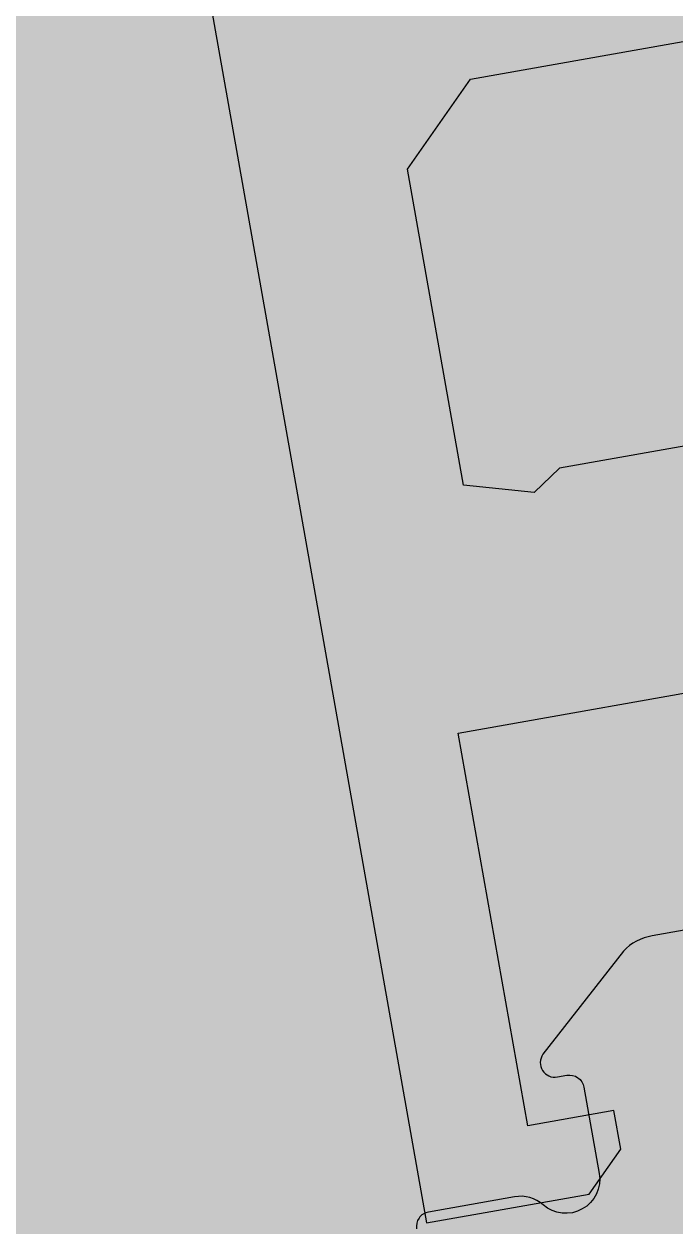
# Model space of a CAD drawing. Header units: millimetres. Extents: x -9096648 to 8741128, y -70248 to 735163.
# Drawn here: x -196602.06 to -196593.89, y 345964.45 to 345979.51 of the extents above; entities that cross this region are included whole.
import ezdxf
from ezdxf import colors
from ezdxf.entities.mleader import LeaderData, LeaderLine
from ezdxf.enums import TextEntityAlignment as Align
from ezdxf.math import Vec2, Vec3

# ---------------------------------------------------------------- set-up
doc = ezdxf.new("R2018")
doc.units = ezdxf.units.MM
for name, color, linetype, lineweight in [('АР_Маркер экспликации', 239, 'Continuous', 13), ('АР_Номер помещения', 1, 'Continuous', 25), ('АР_Отметки', 250, 'Continuous', 15), ('АР_Помещения_площадь', 19, 'Continuous', 9), ('АР_Размеры', 175, 'Continuous', 9), ('АР_Сущ Несущая стена', 202, 'Continuous', 30)]:
    doc.layers.add(name, color=color, linetype=linetype, lineweight=lineweight)
doc.layers.add('АР_Названия помещений', color=124, linetype='Continuous', lineweight=5, plot=False)
doc.styles.add('ISOCPEUR', font='isocpeui.ttf', dxfattribs={"height": 250})
doc.styles.get("Standard").update_dxf_attribs({"font": 'arial.ttf'})

# ---------------------------------------------------------------- blocks, each defined once
blk = doc.blocks.new('*U2187')
at = {"color": 8, "style": 'ISOCPEUR', "flags": 1}
blk.add_attdef('КАТЕГОРИЯ', (-499.166, -2092.186), '', height=250, dxfattribs=at)
at = {"layer": 'АР_Номер помещения', "color": 8, "style": 'ISOCPEUR'}
blk.add_attdef('НОМЕР_ПОМЕЩЕНИЯ', text='', height=300, dxfattribs=at).set_placement((-21006.233, -3796.072), align=Align.MIDDLE_CENTER)
at = {"layer": 'АР_Помещения_площадь', "color": 8, "lineweight": 30, "flags": 104}
blk.add_attdef('ИМЯ_ПОМЕЩЕНИЯ', text='', height=100, dxfattribs=at).set_placement((157.628, 1217.141), align=Align.MIDDLE_CENTER)
at = {"layer": 'АР_Помещения_площадь', "color": 8, "style": 'ISOCPEUR'}
blk.add_attdef('ПЛОЩАДЬ_ПОМЕЩЕНИЯ', text='', height=200, dxfattribs=at).set_placement((-20054.82, -13069.522), align=Align.MIDDLE_RIGHT)
blk = doc.blocks.new('*U2171')
at = {"color": 8, "style": 'ISOCPEUR', "flags": 1}
blk.add_attdef('КАТЕГОРИЯ', (-499.166, -2092.186), '', height=250, dxfattribs=at)
at = {"layer": 'АР_Номер помещения', "color": 8, "style": 'ISOCPEUR'}
blk.add_attdef('НОМЕР_ПОМЕЩЕНИЯ', text='', height=300, dxfattribs=at).set_placement((1135.237, -4683.519), align=Align.MIDDLE_CENTER)
at = {"layer": 'АР_Помещения_площадь', "color": 8, "lineweight": 30, "flags": 104}
blk.add_attdef('ИМЯ_ПОМЕЩЕНИЯ', text='', height=100, dxfattribs=at).set_placement((157.628, 1217.141), align=Align.MIDDLE_CENTER)
at = {"layer": 'АР_Помещения_площадь', "color": 8, "style": 'ISOCPEUR'}
blk.add_attdef('ПЛОЩАДЬ_ПОМЕЩЕНИЯ', text='', height=200, dxfattribs=at).set_placement((6388.051, -10752.088), align=Align.MIDDLE_RIGHT)
blk = doc.blocks.new('*U2167')
at = {"color": 8, "style": 'ISOCPEUR', "flags": 1}
blk.add_attdef('КАТЕГОРИЯ', (-499.166, -2092.186), '', height=250, dxfattribs=at)
at = {"layer": 'АР_Номер помещения', "color": 8, "style": 'ISOCPEUR'}
blk.add_attdef('НОМЕР_ПОМЕЩЕНИЯ', text='', height=300, dxfattribs=at).set_placement((-20232.679, 2600.078), align=Align.MIDDLE_CENTER)
at = {"layer": 'АР_Помещения_площадь', "color": 8, "style": 'ISOCPEUR'}
blk.add_attdef('ПЛОЩАДЬ_ПОМЕЩЕНИЯ', text='', height=200, dxfattribs=at).set_placement((-20053.458, 1769.683), align=Align.MIDDLE_RIGHT)
at = {"layer": 'АР_Помещения_площадь', "color": 8, "lineweight": 30, "flags": 104}
blk.add_attdef('ИМЯ_ПОМЕЩЕНИЯ', text='', height=100, dxfattribs=at).set_placement((157.628, 1217.141), align=Align.MIDDLE_CENTER)
blk = doc.blocks.new('_DotSmall')
at = {"color": 8, "linetype": 'ByBlock', "const_width": 0.5}
blk.add_lwpolyline([(-0.0625, 0, 1), (0.0625, 0, 1)], format="xyb", close=True, dxfattribs=at)

msp = doc.modelspace()

# ---------------------------------------------------------------- linework, layer by layer
at = {"layer": 'АР_Размеры', "color": 8, "lineweight": 0, "ltscale": 100, "transparency": 33554687}
for points in [[(-196614.288, 346061.968), (-196597.01, 345964.486), (-196594.969, 345964.848), (-196594.574, 345965.413), (-196594.659, 345965.894), (-196595.74, 345965.702), (-196596.612, 345970.624), (-196592.891, 345971.284)], [(-196614.288, 346061.968), (-196597.01, 345964.486), (-196594.969, 345964.848), (-196594.574, 345965.413), (-196594.659, 345965.894), (-196595.74, 345965.702), (-196596.612, 345970.624), (-196592.891, 345971.284)], [(-196614.288, 346061.968), (-196597.01, 345964.486), (-196594.969, 345964.848), (-196594.574, 345965.413), (-196594.659, 345965.894), (-196595.74, 345965.702), (-196596.612, 345970.624), (-196592.891, 345971.284)], [(-196614.288, 346061.968), (-196597.01, 345964.486), (-196594.969, 345964.848), (-196594.574, 345965.413), (-196594.659, 345965.894), (-196595.74, 345965.702), (-196596.612, 345970.624), (-196592.891, 345971.284)], [(-196614.288, 346061.968), (-196597.01, 345964.486), (-196594.969, 345964.848), (-196594.574, 345965.413), (-196594.659, 345965.894), (-196595.74, 345965.702), (-196596.612, 345970.624), (-196592.891, 345971.284)], [(-196614.288, 346061.968), (-196597.01, 345964.486), (-196594.969, 345964.848), (-196594.574, 345965.413), (-196594.659, 345965.894), (-196595.74, 345965.702), (-196596.612, 345970.624), (-196592.891, 345971.284)], [(-196614.288, 346061.968), (-196597.01, 345964.486), (-196594.969, 345964.848), (-196594.574, 345965.413), (-196594.659, 345965.894), (-196595.74, 345965.702), (-196596.612, 345970.624), (-196592.891, 345971.284)], [(-196614.288, 346061.968), (-196597.01, 345964.486), (-196594.969, 345964.848), (-196594.574, 345965.413), (-196594.659, 345965.894), (-196595.74, 345965.702), (-196596.612, 345970.624), (-196592.891, 345971.284)], [(-196614.288, 346061.968), (-196597.01, 345964.486), (-196594.969, 345964.848), (-196594.574, 345965.413), (-196594.659, 345965.894), (-196595.74, 345965.702), (-196596.612, 345970.624), (-196592.891, 345971.284)], [(-196614.288, 346061.968), (-196597.01, 345964.486), (-196594.969, 345964.848), (-196594.574, 345965.413), (-196594.659, 345965.894), (-196595.74, 345965.702), (-196596.612, 345970.624), (-196592.891, 345971.284)], [(-196614.288, 346061.968), (-196597.01, 345964.486), (-196594.969, 345964.848), (-196594.574, 345965.413), (-196594.659, 345965.894), (-196595.74, 345965.702), (-196596.612, 345970.624), (-196592.891, 345971.284)], [(-196614.288, 346061.968), (-196597.01, 345964.486), (-196594.969, 345964.848), (-196594.574, 345965.413), (-196594.659, 345965.894), (-196595.74, 345965.702), (-196596.612, 345970.624), (-196592.891, 345971.284)], [(-196614.288, 346061.968), (-196597.01, 345964.486), (-196594.969, 345964.848), (-196594.574, 345965.413), (-196594.659, 345965.894), (-196595.74, 345965.702), (-196596.612, 345970.624), (-196592.891, 345971.284)], [(-196614.288, 346061.968), (-196597.01, 345964.486), (-196594.969, 345964.848), (-196594.574, 345965.413), (-196594.659, 345965.894), (-196595.74, 345965.702), (-196596.612, 345970.624), (-196592.891, 345971.284)], [(-196614.288, 346061.968), (-196597.01, 345964.486), (-196594.969, 345964.848), (-196594.574, 345965.413), (-196594.659, 345965.894), (-196595.74, 345965.702), (-196596.612, 345970.624), (-196592.891, 345971.284)], [(-196614.288, 346061.968), (-196597.01, 345964.486), (-196594.969, 345964.848), (-196594.574, 345965.413), (-196594.659, 345965.894), (-196595.74, 345965.702), (-196596.612, 345970.624), (-196592.891, 345971.284)], [(-196614.288, 346061.968), (-196597.01, 345964.486), (-196594.969, 345964.848), (-196594.574, 345965.413), (-196594.659, 345965.894), (-196595.74, 345965.702), (-196596.612, 345970.624), (-196592.891, 345971.284)], [(-196614.288, 346061.968), (-196597.01, 345964.486), (-196594.969, 345964.848), (-196594.574, 345965.413), (-196594.659, 345965.894), (-196595.74, 345965.702), (-196596.612, 345970.624), (-196592.891, 345971.284)], [(-196614.288, 346061.968), (-196597.01, 345964.486), (-196594.969, 345964.848), (-196594.574, 345965.413), (-196594.659, 345965.894), (-196595.74, 345965.702), (-196596.612, 345970.624), (-196592.891, 345971.284)], [(-196614.288, 346061.968), (-196597.01, 345964.486), (-196594.969, 345964.848), (-196594.574, 345965.413), (-196594.659, 345965.894), (-196595.74, 345965.702), (-196596.612, 345970.624), (-196592.891, 345971.284)], [(-196614.288, 346061.968), (-196597.01, 345964.486), (-196594.969, 345964.848), (-196594.574, 345965.413), (-196594.659, 345965.894), (-196595.74, 345965.702), (-196596.612, 345970.624), (-196592.891, 345971.284)], [(-196614.288, 346061.968), (-196597.01, 345964.486), (-196594.969, 345964.848), (-196594.574, 345965.413), (-196594.659, 345965.894), (-196595.74, 345965.702), (-196596.612, 345970.624), (-196592.891, 345971.284)], [(-196614.288, 346061.968), (-196597.01, 345964.486), (-196594.969, 345964.848), (-196594.574, 345965.413), (-196594.659, 345965.894), (-196595.74, 345965.702), (-196596.612, 345970.624), (-196592.891, 345971.284)], [(-196614.288, 346061.968), (-196597.01, 345964.486), (-196594.969, 345964.848), (-196594.574, 345965.413), (-196594.659, 345965.894), (-196595.74, 345965.702), (-196596.612, 345970.624), (-196592.891, 345971.284)], [(-196614.288, 346061.968), (-196597.01, 345964.486), (-196594.969, 345964.848), (-196594.574, 345965.413), (-196594.659, 345965.894), (-196595.74, 345965.702), (-196596.612, 345970.624), (-196592.891, 345971.284)], [(-196614.288, 346061.968), (-196597.01, 345964.486), (-196594.969, 345964.848), (-196594.574, 345965.413), (-196594.659, 345965.894), (-196595.74, 345965.702), (-196596.612, 345970.624), (-196592.891, 345971.284)], [(-196614.288, 346061.968), (-196597.01, 345964.486), (-196594.969, 345964.848), (-196594.574, 345965.413), (-196594.659, 345965.894), (-196595.74, 345965.702), (-196596.612, 345970.624), (-196592.891, 345971.284)], [(-196614.288, 346061.968), (-196597.01, 345964.486), (-196594.969, 345964.848), (-196594.574, 345965.413), (-196594.659, 345965.894), (-196595.74, 345965.702), (-196596.612, 345970.624), (-196592.891, 345971.284)], [(-196614.288, 346061.968), (-196597.01, 345964.486), (-196594.969, 345964.848), (-196594.574, 345965.413), (-196594.659, 345965.894), (-196595.74, 345965.702), (-196596.612, 345970.624), (-196592.891, 345971.284)], [(-196614.288, 346061.968), (-196597.01, 345964.486), (-196594.969, 345964.848), (-196594.574, 345965.413), (-196594.659, 345965.894), (-196595.74, 345965.702), (-196596.612, 345970.624), (-196592.891, 345971.284)], [(-196614.288, 346061.968), (-196597.01, 345964.486), (-196594.969, 345964.848), (-196594.574, 345965.413), (-196594.659, 345965.894), (-196595.74, 345965.702), (-196596.612, 345970.624), (-196592.891, 345971.284)], [(-196614.288, 346061.968), (-196597.01, 345964.486), (-196594.969, 345964.848), (-196594.574, 345965.413), (-196594.659, 345965.894), (-196595.74, 345965.702), (-196596.612, 345970.624), (-196592.891, 345971.284)], [(-196614.288, 346061.968), (-196597.01, 345964.486), (-196594.969, 345964.848), (-196594.574, 345965.413), (-196594.659, 345965.894), (-196595.74, 345965.702), (-196596.612, 345970.624), (-196592.891, 345971.284)], [(-196614.288, 346061.968), (-196597.01, 345964.486), (-196594.969, 345964.848), (-196594.574, 345965.413), (-196594.659, 345965.894), (-196595.74, 345965.702), (-196596.612, 345970.624), (-196592.891, 345971.284)], [(-196614.288, 346061.968), (-196597.01, 345964.486), (-196594.969, 345964.848), (-196594.574, 345965.413), (-196594.659, 345965.894), (-196595.74, 345965.702), (-196596.612, 345970.624), (-196592.891, 345971.284)], [(-196614.288, 346061.968), (-196597.01, 345964.486), (-196594.969, 345964.848), (-196594.574, 345965.413), (-196594.659, 345965.894), (-196595.74, 345965.702), (-196596.612, 345970.624), (-196592.891, 345971.284)], [(-196614.288, 346061.968), (-196597.01, 345964.486), (-196594.969, 345964.848), (-196594.574, 345965.413), (-196594.659, 345965.894), (-196595.74, 345965.702), (-196596.612, 345970.624), (-196592.891, 345971.284)], [(-196614.288, 346061.968), (-196597.01, 345964.486), (-196594.969, 345964.848), (-196594.574, 345965.413), (-196594.659, 345965.894), (-196595.74, 345965.702), (-196596.612, 345970.624), (-196592.891, 345971.284)], [(-196614.288, 346061.968), (-196597.01, 345964.486), (-196594.969, 345964.848), (-196594.574, 345965.413), (-196594.659, 345965.894), (-196595.74, 345965.702), (-196596.612, 345970.624), (-196592.891, 345971.284)], [(-196614.288, 346061.968), (-196597.01, 345964.486), (-196594.969, 345964.848), (-196594.574, 345965.413), (-196594.659, 345965.894), (-196595.74, 345965.702), (-196596.612, 345970.624), (-196592.891, 345971.284)], [(-196614.288, 346061.968), (-196597.01, 345964.486), (-196594.969, 345964.848), (-196594.574, 345965.413), (-196594.659, 345965.894), (-196595.74, 345965.702), (-196596.612, 345970.624), (-196592.891, 345971.284)], [(-196614.288, 346061.968), (-196597.01, 345964.486), (-196594.969, 345964.848), (-196594.574, 345965.413), (-196594.659, 345965.894), (-196595.74, 345965.702), (-196596.612, 345970.624), (-196592.891, 345971.284)], [(-196590.901, 345974.732), (-196595.343, 345973.945), (-196595.661, 345973.641), (-196596.544, 345973.732), (-196597.246, 345977.694), (-196596.456, 345978.824), (-196573.837, 345982.833)], [(-196590.901, 345974.732), (-196595.343, 345973.945), (-196595.661, 345973.641), (-196596.544, 345973.732), (-196597.246, 345977.694), (-196596.456, 345978.824), (-196573.837, 345982.833)], [(-196590.901, 345974.732), (-196595.343, 345973.945), (-196595.661, 345973.641), (-196596.544, 345973.732), (-196597.246, 345977.694), (-196596.456, 345978.824), (-196573.837, 345982.833)], [(-196590.901, 345974.732), (-196595.343, 345973.945), (-196595.661, 345973.641), (-196596.544, 345973.732), (-196597.246, 345977.694), (-196596.456, 345978.824), (-196573.837, 345982.833)], [(-196590.901, 345974.732), (-196595.343, 345973.945), (-196595.661, 345973.641), (-196596.544, 345973.732), (-196597.246, 345977.694), (-196596.456, 345978.824), (-196573.837, 345982.833)], [(-196590.901, 345974.732), (-196595.343, 345973.945), (-196595.661, 345973.641), (-196596.544, 345973.732), (-196597.246, 345977.694), (-196596.456, 345978.824), (-196573.837, 345982.833)], [(-196590.901, 345974.732), (-196595.343, 345973.945), (-196595.661, 345973.641), (-196596.544, 345973.732), (-196597.246, 345977.694), (-196596.456, 345978.824), (-196573.837, 345982.833)], [(-196590.901, 345974.732), (-196595.343, 345973.945), (-196595.661, 345973.641), (-196596.544, 345973.732), (-196597.246, 345977.694), (-196596.456, 345978.824), (-196573.837, 345982.833)], [(-196590.901, 345974.732), (-196595.343, 345973.945), (-196595.661, 345973.641), (-196596.544, 345973.732), (-196597.246, 345977.694), (-196596.456, 345978.824), (-196573.837, 345982.833)], [(-196590.901, 345974.732), (-196595.343, 345973.945), (-196595.661, 345973.641), (-196596.544, 345973.732), (-196597.246, 345977.694), (-196596.456, 345978.824), (-196573.837, 345982.833)], [(-196590.901, 345974.732), (-196595.343, 345973.945), (-196595.661, 345973.641), (-196596.544, 345973.732), (-196597.246, 345977.694), (-196596.456, 345978.824), (-196573.837, 345982.833)], [(-196590.901, 345974.732), (-196595.343, 345973.945), (-196595.661, 345973.641), (-196596.544, 345973.732), (-196597.246, 345977.694), (-196596.456, 345978.824), (-196573.837, 345982.833)], [(-196590.901, 345974.732), (-196595.343, 345973.945), (-196595.661, 345973.641), (-196596.544, 345973.732), (-196597.246, 345977.694), (-196596.456, 345978.824), (-196573.837, 345982.833)], [(-196590.901, 345974.732), (-196595.343, 345973.945), (-196595.661, 345973.641), (-196596.544, 345973.732), (-196597.246, 345977.694), (-196596.456, 345978.824), (-196573.837, 345982.833)], [(-196590.901, 345974.732), (-196595.343, 345973.945), (-196595.661, 345973.641), (-196596.544, 345973.732), (-196597.246, 345977.694), (-196596.456, 345978.824), (-196573.837, 345982.833)], [(-196590.901, 345974.732), (-196595.343, 345973.945), (-196595.661, 345973.641), (-196596.544, 345973.732), (-196597.246, 345977.694), (-196596.456, 345978.824), (-196573.837, 345982.833)], [(-196590.901, 345974.732), (-196595.343, 345973.945), (-196595.661, 345973.641), (-196596.544, 345973.732), (-196597.246, 345977.694), (-196596.456, 345978.824), (-196573.837, 345982.833)], [(-196590.901, 345974.732), (-196595.343, 345973.945), (-196595.661, 345973.641), (-196596.544, 345973.732), (-196597.246, 345977.694), (-196596.456, 345978.824), (-196573.837, 345982.833)], [(-196590.901, 345974.732), (-196595.343, 345973.945), (-196595.661, 345973.641), (-196596.544, 345973.732), (-196597.246, 345977.694), (-196596.456, 345978.824), (-196573.837, 345982.833)], [(-196590.901, 345974.732), (-196595.343, 345973.945), (-196595.661, 345973.641), (-196596.544, 345973.732), (-196597.246, 345977.694), (-196596.456, 345978.824), (-196573.837, 345982.833)], [(-196590.901, 345974.732), (-196595.343, 345973.945), (-196595.661, 345973.641), (-196596.544, 345973.732), (-196597.246, 345977.694), (-196596.456, 345978.824), (-196573.837, 345982.833)], [(-196590.901, 345974.732), (-196595.343, 345973.945), (-196595.661, 345973.641), (-196596.544, 345973.732), (-196597.246, 345977.694), (-196596.456, 345978.824), (-196573.837, 345982.833)], [(-196590.901, 345974.732), (-196595.343, 345973.945), (-196595.661, 345973.641), (-196596.544, 345973.732), (-196597.246, 345977.694), (-196596.456, 345978.824), (-196573.837, 345982.833)], [(-196590.901, 345974.732), (-196595.343, 345973.945), (-196595.661, 345973.641), (-196596.544, 345973.732), (-196597.246, 345977.694), (-196596.456, 345978.824), (-196573.837, 345982.833)], [(-196590.901, 345974.732), (-196595.343, 345973.945), (-196595.661, 345973.641), (-196596.544, 345973.732), (-196597.246, 345977.694), (-196596.456, 345978.824), (-196573.837, 345982.833)], [(-196590.901, 345974.732), (-196595.343, 345973.945), (-196595.661, 345973.641), (-196596.544, 345973.732), (-196597.246, 345977.694), (-196596.456, 345978.824), (-196573.837, 345982.833)], [(-196590.901, 345974.732), (-196595.343, 345973.945), (-196595.661, 345973.641), (-196596.544, 345973.732), (-196597.246, 345977.694), (-196596.456, 345978.824), (-196573.837, 345982.833)], [(-196590.901, 345974.732), (-196595.343, 345973.945), (-196595.661, 345973.641), (-196596.544, 345973.732), (-196597.246, 345977.694), (-196596.456, 345978.824), (-196573.837, 345982.833)], [(-196590.901, 345974.732), (-196595.343, 345973.945), (-196595.661, 345973.641), (-196596.544, 345973.732), (-196597.246, 345977.694), (-196596.456, 345978.824), (-196573.837, 345982.833)], [(-196590.901, 345974.732), (-196595.343, 345973.945), (-196595.661, 345973.641), (-196596.544, 345973.732), (-196597.246, 345977.694), (-196596.456, 345978.824), (-196573.837, 345982.833)], [(-196590.901, 345974.732), (-196595.343, 345973.945), (-196595.661, 345973.641), (-196596.544, 345973.732), (-196597.246, 345977.694), (-196596.456, 345978.824), (-196573.837, 345982.833)], [(-196590.901, 345974.732), (-196595.343, 345973.945), (-196595.661, 345973.641), (-196596.544, 345973.732), (-196597.246, 345977.694), (-196596.456, 345978.824), (-196573.837, 345982.833)], [(-196590.901, 345974.732), (-196595.343, 345973.945), (-196595.661, 345973.641), (-196596.544, 345973.732), (-196597.246, 345977.694), (-196596.456, 345978.824), (-196573.837, 345982.833)], [(-196590.901, 345974.732), (-196595.343, 345973.945), (-196595.661, 345973.641), (-196596.544, 345973.732), (-196597.246, 345977.694), (-196596.456, 345978.824), (-196573.837, 345982.833)], [(-196590.901, 345974.732), (-196595.343, 345973.945), (-196595.661, 345973.641), (-196596.544, 345973.732), (-196597.246, 345977.694), (-196596.456, 345978.824), (-196573.837, 345982.833)], [(-196590.901, 345974.732), (-196595.343, 345973.945), (-196595.661, 345973.641), (-196596.544, 345973.732), (-196597.246, 345977.694), (-196596.456, 345978.824), (-196573.837, 345982.833)], [(-196590.901, 345974.732), (-196595.343, 345973.945), (-196595.661, 345973.641), (-196596.544, 345973.732), (-196597.246, 345977.694), (-196596.456, 345978.824), (-196573.837, 345982.833)], [(-196590.901, 345974.732), (-196595.343, 345973.945), (-196595.661, 345973.641), (-196596.544, 345973.732), (-196597.246, 345977.694), (-196596.456, 345978.824), (-196573.837, 345982.833)], [(-196590.901, 345974.732), (-196595.343, 345973.945), (-196595.661, 345973.641), (-196596.544, 345973.732), (-196597.246, 345977.694), (-196596.456, 345978.824), (-196573.837, 345982.833)], [(-196590.901, 345974.732), (-196595.343, 345973.945), (-196595.661, 345973.641), (-196596.544, 345973.732), (-196597.246, 345977.694), (-196596.456, 345978.824), (-196573.837, 345982.833)], [(-196590.901, 345974.732), (-196595.343, 345973.945), (-196595.661, 345973.641), (-196596.544, 345973.732), (-196597.246, 345977.694), (-196596.456, 345978.824), (-196573.837, 345982.833)], [(-196590.901, 345974.732), (-196595.343, 345973.945), (-196595.661, 345973.641), (-196596.544, 345973.732), (-196597.246, 345977.694), (-196596.456, 345978.824), (-196573.837, 345982.833)]]:
    msp.add_lwpolyline(points, dxfattribs=at)
msp.add_lwpolyline([(-196584.626, 345957.49), (-196586.196, 345966.349, 0.414214), (-196586.408, 345966.498), (-196587.356, 345966.33, 0.228752), (-196587.657, 345966.113, -0.710164), (-196588.453, 345966.241), (-196588.644, 345967.322, -0.4144), (-196588.496, 345967.534), (-196588.376, 345967.555, 0.66825), (-196588.303, 345967.885), (-196589.695, 345968.753, 0.164348), (-196590.099, 345968.807), (-196594.181, 345968.084, 0.164348), (-196594.541, 345967.894), (-196595.55, 345966.6, 0.66825), (-196595.369, 345966.316), (-196595.249, 345966.337, -0.4144), (-196595.037, 345966.189), (-196594.845, 345965.108, -0.710164), (-196595.548, 345964.714, 0.228752), (-196595.905, 345964.814), (-196596.985, 345964.623, 0.4144), (-196597.134, 345964.411)], format="xyb", dxfattribs=at)
msp.add_lwpolyline([(-196584.626, 345957.49), (-196586.196, 345966.349, 0.414214), (-196586.408, 345966.498), (-196587.356, 345966.33, 0.228752), (-196587.657, 345966.113, -0.710164), (-196588.453, 345966.241), (-196588.644, 345967.322, -0.4144), (-196588.496, 345967.534), (-196588.376, 345967.555, 0.66825), (-196588.303, 345967.885), (-196589.695, 345968.753, 0.164348), (-196590.099, 345968.807), (-196594.181, 345968.084, 0.164348), (-196594.541, 345967.894), (-196595.55, 345966.6, 0.66825), (-196595.369, 345966.316), (-196595.249, 345966.337, -0.4144), (-196595.037, 345966.189), (-196594.845, 345965.108, -0.710164), (-196595.548, 345964.714, 0.228752), (-196595.905, 345964.814), (-196596.985, 345964.623, 0.4144), (-196597.134, 345964.411)], format="xyb", dxfattribs=at)
msp.add_lwpolyline([(-196584.626, 345957.49), (-196586.196, 345966.349, 0.414214), (-196586.408, 345966.498), (-196587.356, 345966.33, 0.228752), (-196587.657, 345966.113, -0.710164), (-196588.453, 345966.241), (-196588.644, 345967.322, -0.4144), (-196588.496, 345967.534), (-196588.376, 345967.555, 0.66825), (-196588.303, 345967.885), (-196589.695, 345968.753, 0.164348), (-196590.099, 345968.807), (-196594.181, 345968.084, 0.164348), (-196594.541, 345967.894), (-196595.55, 345966.6, 0.66825), (-196595.369, 345966.316), (-196595.249, 345966.337, -0.4144), (-196595.037, 345966.189), (-196594.845, 345965.108, -0.710164), (-196595.548, 345964.714, 0.228752), (-196595.905, 345964.814), (-196596.985, 345964.623, 0.4144), (-196597.134, 345964.411)], format="xyb", dxfattribs=at)
msp.add_lwpolyline([(-196584.626, 345957.49), (-196586.196, 345966.349, 0.414214), (-196586.408, 345966.498), (-196587.356, 345966.33, 0.228752), (-196587.657, 345966.113, -0.710164), (-196588.453, 345966.241), (-196588.644, 345967.322, -0.4144), (-196588.496, 345967.534), (-196588.376, 345967.555, 0.66825), (-196588.303, 345967.885), (-196589.695, 345968.753, 0.164348), (-196590.099, 345968.807), (-196594.181, 345968.084, 0.164348), (-196594.541, 345967.894), (-196595.55, 345966.6, 0.66825), (-196595.369, 345966.316), (-196595.249, 345966.337, -0.4144), (-196595.037, 345966.189), (-196594.845, 345965.108, -0.710164), (-196595.548, 345964.714, 0.228752), (-196595.905, 345964.814), (-196596.985, 345964.623, 0.4144), (-196597.134, 345964.411)], format="xyb", dxfattribs=at)
msp.add_lwpolyline([(-196584.626, 345957.49), (-196586.196, 345966.349, 0.414214), (-196586.408, 345966.498), (-196587.356, 345966.33, 0.228752), (-196587.657, 345966.113, -0.710164), (-196588.453, 345966.241), (-196588.644, 345967.322, -0.4144), (-196588.496, 345967.534), (-196588.376, 345967.555, 0.66825), (-196588.303, 345967.885), (-196589.695, 345968.753, 0.164348), (-196590.099, 345968.807), (-196594.181, 345968.084, 0.164348), (-196594.541, 345967.894), (-196595.55, 345966.6, 0.66825), (-196595.369, 345966.316), (-196595.249, 345966.337, -0.4144), (-196595.037, 345966.189), (-196594.845, 345965.108, -0.710164), (-196595.548, 345964.714, 0.228752), (-196595.905, 345964.814), (-196596.985, 345964.623, 0.4144), (-196597.134, 345964.411)], format="xyb", dxfattribs=at)
msp.add_lwpolyline([(-196584.626, 345957.49), (-196586.196, 345966.349, 0.414214), (-196586.408, 345966.498), (-196587.356, 345966.33, 0.228752), (-196587.657, 345966.113, -0.710164), (-196588.453, 345966.241), (-196588.644, 345967.322, -0.4144), (-196588.496, 345967.534), (-196588.376, 345967.555, 0.66825), (-196588.303, 345967.885), (-196589.695, 345968.753, 0.164348), (-196590.099, 345968.807), (-196594.181, 345968.084, 0.164348), (-196594.541, 345967.894), (-196595.55, 345966.6, 0.66825), (-196595.369, 345966.316), (-196595.249, 345966.337, -0.4144), (-196595.037, 345966.189), (-196594.845, 345965.108, -0.710164), (-196595.548, 345964.714, 0.228752), (-196595.905, 345964.814), (-196596.985, 345964.623, 0.4144), (-196597.134, 345964.411)], format="xyb", dxfattribs=at)
msp.add_lwpolyline([(-196584.626, 345957.49), (-196586.196, 345966.349, 0.414214), (-196586.408, 345966.498), (-196587.356, 345966.33, 0.228752), (-196587.657, 345966.113, -0.710164), (-196588.453, 345966.241), (-196588.644, 345967.322, -0.4144), (-196588.496, 345967.534), (-196588.376, 345967.555, 0.66825), (-196588.303, 345967.885), (-196589.695, 345968.753, 0.164348), (-196590.099, 345968.807), (-196594.181, 345968.084, 0.164348), (-196594.541, 345967.894), (-196595.55, 345966.6, 0.66825), (-196595.369, 345966.316), (-196595.249, 345966.337, -0.4144), (-196595.037, 345966.189), (-196594.845, 345965.108, -0.710164), (-196595.548, 345964.714, 0.228752), (-196595.905, 345964.814), (-196596.985, 345964.623, 0.4144), (-196597.134, 345964.411)], format="xyb", dxfattribs=at)
msp.add_lwpolyline([(-196584.626, 345957.49), (-196586.196, 345966.349, 0.414214), (-196586.408, 345966.498), (-196587.356, 345966.33, 0.228752), (-196587.657, 345966.113, -0.710164), (-196588.453, 345966.241), (-196588.644, 345967.322, -0.4144), (-196588.496, 345967.534), (-196588.376, 345967.555, 0.66825), (-196588.303, 345967.885), (-196589.695, 345968.753, 0.164348), (-196590.099, 345968.807), (-196594.181, 345968.084, 0.164348), (-196594.541, 345967.894), (-196595.55, 345966.6, 0.66825), (-196595.369, 345966.316), (-196595.249, 345966.337, -0.4144), (-196595.037, 345966.189), (-196594.845, 345965.108, -0.710164), (-196595.548, 345964.714, 0.228752), (-196595.905, 345964.814), (-196596.985, 345964.623, 0.4144), (-196597.134, 345964.411)], format="xyb", dxfattribs=at)
msp.add_lwpolyline([(-196584.626, 345957.49), (-196586.196, 345966.349, 0.414214), (-196586.408, 345966.498), (-196587.356, 345966.33, 0.228752), (-196587.657, 345966.113, -0.710164), (-196588.453, 345966.241), (-196588.644, 345967.322, -0.4144), (-196588.496, 345967.534), (-196588.376, 345967.555, 0.66825), (-196588.303, 345967.885), (-196589.695, 345968.753, 0.164348), (-196590.099, 345968.807), (-196594.181, 345968.084, 0.164348), (-196594.541, 345967.894), (-196595.55, 345966.6, 0.66825), (-196595.369, 345966.316), (-196595.249, 345966.337, -0.4144), (-196595.037, 345966.189), (-196594.845, 345965.108, -0.710164), (-196595.548, 345964.714, 0.228752), (-196595.905, 345964.814), (-196596.985, 345964.623, 0.4144), (-196597.134, 345964.411)], format="xyb", dxfattribs=at)
msp.add_lwpolyline([(-196584.626, 345957.49), (-196586.196, 345966.349, 0.414214), (-196586.408, 345966.498), (-196587.356, 345966.33, 0.228752), (-196587.657, 345966.113, -0.710164), (-196588.453, 345966.241), (-196588.644, 345967.322, -0.4144), (-196588.496, 345967.534), (-196588.376, 345967.555, 0.66825), (-196588.303, 345967.885), (-196589.695, 345968.753, 0.164348), (-196590.099, 345968.807), (-196594.181, 345968.084, 0.164348), (-196594.541, 345967.894), (-196595.55, 345966.6, 0.66825), (-196595.369, 345966.316), (-196595.249, 345966.337, -0.4144), (-196595.037, 345966.189), (-196594.845, 345965.108, -0.710164), (-196595.548, 345964.714, 0.228752), (-196595.905, 345964.814), (-196596.985, 345964.623, 0.4144), (-196597.134, 345964.411)], format="xyb", dxfattribs=at)
msp.add_lwpolyline([(-196584.626, 345957.49), (-196586.196, 345966.349, 0.414214), (-196586.408, 345966.498), (-196587.356, 345966.33, 0.228752), (-196587.657, 345966.113, -0.710164), (-196588.453, 345966.241), (-196588.644, 345967.322, -0.4144), (-196588.496, 345967.534), (-196588.376, 345967.555, 0.66825), (-196588.303, 345967.885), (-196589.695, 345968.753, 0.164348), (-196590.099, 345968.807), (-196594.181, 345968.084, 0.164348), (-196594.541, 345967.894), (-196595.55, 345966.6, 0.66825), (-196595.369, 345966.316), (-196595.249, 345966.337, -0.4144), (-196595.037, 345966.189), (-196594.845, 345965.108, -0.710164), (-196595.548, 345964.714, 0.228752), (-196595.905, 345964.814), (-196596.985, 345964.623, 0.4144), (-196597.134, 345964.411)], format="xyb", dxfattribs=at)
msp.add_lwpolyline([(-196584.626, 345957.49), (-196586.196, 345966.349, 0.414214), (-196586.408, 345966.498), (-196587.356, 345966.33, 0.228752), (-196587.657, 345966.113, -0.710164), (-196588.453, 345966.241), (-196588.644, 345967.322, -0.4144), (-196588.496, 345967.534), (-196588.376, 345967.555, 0.66825), (-196588.303, 345967.885), (-196589.695, 345968.753, 0.164348), (-196590.099, 345968.807), (-196594.181, 345968.084, 0.164348), (-196594.541, 345967.894), (-196595.55, 345966.6, 0.66825), (-196595.369, 345966.316), (-196595.249, 345966.337, -0.4144), (-196595.037, 345966.189), (-196594.845, 345965.108, -0.710164), (-196595.548, 345964.714, 0.228752), (-196595.905, 345964.814), (-196596.985, 345964.623, 0.4144), (-196597.134, 345964.411)], format="xyb", dxfattribs=at)
msp.add_lwpolyline([(-196584.626, 345957.49), (-196586.196, 345966.349, 0.414214), (-196586.408, 345966.498), (-196587.356, 345966.33, 0.228752), (-196587.657, 345966.113, -0.710164), (-196588.453, 345966.241), (-196588.644, 345967.322, -0.4144), (-196588.496, 345967.534), (-196588.376, 345967.555, 0.66825), (-196588.303, 345967.885), (-196589.695, 345968.753, 0.164348), (-196590.099, 345968.807), (-196594.181, 345968.084, 0.164348), (-196594.541, 345967.894), (-196595.55, 345966.6, 0.66825), (-196595.369, 345966.316), (-196595.249, 345966.337, -0.4144), (-196595.037, 345966.189), (-196594.845, 345965.108, -0.710164), (-196595.548, 345964.714, 0.228752), (-196595.905, 345964.814), (-196596.985, 345964.623, 0.4144), (-196597.134, 345964.411)], format="xyb", dxfattribs=at)
msp.add_lwpolyline([(-196584.626, 345957.49), (-196586.196, 345966.349, 0.414214), (-196586.408, 345966.498), (-196587.356, 345966.33, 0.228752), (-196587.657, 345966.113, -0.710164), (-196588.453, 345966.241), (-196588.644, 345967.322, -0.4144), (-196588.496, 345967.534), (-196588.376, 345967.555, 0.66825), (-196588.303, 345967.885), (-196589.695, 345968.753, 0.164348), (-196590.099, 345968.807), (-196594.181, 345968.084, 0.164348), (-196594.541, 345967.894), (-196595.55, 345966.6, 0.66825), (-196595.369, 345966.316), (-196595.249, 345966.337, -0.4144), (-196595.037, 345966.189), (-196594.845, 345965.108, -0.710164), (-196595.548, 345964.714, 0.228752), (-196595.905, 345964.814), (-196596.985, 345964.623, 0.4144), (-196597.134, 345964.411)], format="xyb", dxfattribs=at)
msp.add_lwpolyline([(-196584.626, 345957.49), (-196586.196, 345966.349, 0.414214), (-196586.408, 345966.498), (-196587.356, 345966.33, 0.228752), (-196587.657, 345966.113, -0.710164), (-196588.453, 345966.241), (-196588.644, 345967.322, -0.4144), (-196588.496, 345967.534), (-196588.376, 345967.555, 0.66825), (-196588.303, 345967.885), (-196589.695, 345968.753, 0.164348), (-196590.099, 345968.807), (-196594.181, 345968.084, 0.164348), (-196594.541, 345967.894), (-196595.55, 345966.6, 0.66825), (-196595.369, 345966.316), (-196595.249, 345966.337, -0.4144), (-196595.037, 345966.189), (-196594.845, 345965.108, -0.710164), (-196595.548, 345964.714, 0.228752), (-196595.905, 345964.814), (-196596.985, 345964.623, 0.4144), (-196597.134, 345964.411)], format="xyb", dxfattribs=at)
msp.add_lwpolyline([(-196584.626, 345957.49), (-196586.196, 345966.349, 0.414214), (-196586.408, 345966.498), (-196587.356, 345966.33, 0.228752), (-196587.657, 345966.113, -0.710164), (-196588.453, 345966.241), (-196588.644, 345967.322, -0.4144), (-196588.496, 345967.534), (-196588.376, 345967.555, 0.66825), (-196588.303, 345967.885), (-196589.695, 345968.753, 0.164348), (-196590.099, 345968.807), (-196594.181, 345968.084, 0.164348), (-196594.541, 345967.894), (-196595.55, 345966.6, 0.66825), (-196595.369, 345966.316), (-196595.249, 345966.337, -0.4144), (-196595.037, 345966.189), (-196594.845, 345965.108, -0.710164), (-196595.548, 345964.714, 0.228752), (-196595.905, 345964.814), (-196596.985, 345964.623, 0.4144), (-196597.134, 345964.411)], format="xyb", dxfattribs=at)
msp.add_lwpolyline([(-196584.626, 345957.49), (-196586.196, 345966.349, 0.414214), (-196586.408, 345966.498), (-196587.356, 345966.33, 0.228752), (-196587.657, 345966.113, -0.710164), (-196588.453, 345966.241), (-196588.644, 345967.322, -0.4144), (-196588.496, 345967.534), (-196588.376, 345967.555, 0.66825), (-196588.303, 345967.885), (-196589.695, 345968.753, 0.164348), (-196590.099, 345968.807), (-196594.181, 345968.084, 0.164348), (-196594.541, 345967.894), (-196595.55, 345966.6, 0.66825), (-196595.369, 345966.316), (-196595.249, 345966.337, -0.4144), (-196595.037, 345966.189), (-196594.845, 345965.108, -0.710164), (-196595.548, 345964.714, 0.228752), (-196595.905, 345964.814), (-196596.985, 345964.623, 0.4144), (-196597.134, 345964.411)], format="xyb", dxfattribs=at)
msp.add_lwpolyline([(-196584.626, 345957.49), (-196586.196, 345966.349, 0.414214), (-196586.408, 345966.498), (-196587.356, 345966.33, 0.228752), (-196587.657, 345966.113, -0.710164), (-196588.453, 345966.241), (-196588.644, 345967.322, -0.4144), (-196588.496, 345967.534), (-196588.376, 345967.555, 0.66825), (-196588.303, 345967.885), (-196589.695, 345968.753, 0.164348), (-196590.099, 345968.807), (-196594.181, 345968.084, 0.164348), (-196594.541, 345967.894), (-196595.55, 345966.6, 0.66825), (-196595.369, 345966.316), (-196595.249, 345966.337, -0.4144), (-196595.037, 345966.189), (-196594.845, 345965.108, -0.710164), (-196595.548, 345964.714, 0.228752), (-196595.905, 345964.814), (-196596.985, 345964.623, 0.4144), (-196597.134, 345964.411)], format="xyb", dxfattribs=at)
msp.add_lwpolyline([(-196584.626, 345957.49), (-196586.196, 345966.349, 0.414214), (-196586.408, 345966.498), (-196587.356, 345966.33, 0.228752), (-196587.657, 345966.113, -0.710164), (-196588.453, 345966.241), (-196588.644, 345967.322, -0.4144), (-196588.496, 345967.534), (-196588.376, 345967.555, 0.66825), (-196588.303, 345967.885), (-196589.695, 345968.753, 0.164348), (-196590.099, 345968.807), (-196594.181, 345968.084, 0.164348), (-196594.541, 345967.894), (-196595.55, 345966.6, 0.66825), (-196595.369, 345966.316), (-196595.249, 345966.337, -0.4144), (-196595.037, 345966.189), (-196594.845, 345965.108, -0.710164), (-196595.548, 345964.714, 0.228752), (-196595.905, 345964.814), (-196596.985, 345964.623, 0.4144), (-196597.134, 345964.411)], format="xyb", dxfattribs=at)
msp.add_lwpolyline([(-196584.626, 345957.49), (-196586.196, 345966.349, 0.414214), (-196586.408, 345966.498), (-196587.356, 345966.33, 0.228752), (-196587.657, 345966.113, -0.710164), (-196588.453, 345966.241), (-196588.644, 345967.322, -0.4144), (-196588.496, 345967.534), (-196588.376, 345967.555, 0.66825), (-196588.303, 345967.885), (-196589.695, 345968.753, 0.164348), (-196590.099, 345968.807), (-196594.181, 345968.084, 0.164348), (-196594.541, 345967.894), (-196595.55, 345966.6, 0.66825), (-196595.369, 345966.316), (-196595.249, 345966.337, -0.4144), (-196595.037, 345966.189), (-196594.845, 345965.108, -0.710164), (-196595.548, 345964.714, 0.228752), (-196595.905, 345964.814), (-196596.985, 345964.623, 0.4144), (-196597.134, 345964.411)], format="xyb", dxfattribs=at)
msp.add_lwpolyline([(-196584.626, 345957.49), (-196586.196, 345966.349, 0.414214), (-196586.408, 345966.498), (-196587.356, 345966.33, 0.228752), (-196587.657, 345966.113, -0.710164), (-196588.453, 345966.241), (-196588.644, 345967.322, -0.4144), (-196588.496, 345967.534), (-196588.376, 345967.555, 0.66825), (-196588.303, 345967.885), (-196589.695, 345968.753, 0.164348), (-196590.099, 345968.807), (-196594.181, 345968.084, 0.164348), (-196594.541, 345967.894), (-196595.55, 345966.6, 0.66825), (-196595.369, 345966.316), (-196595.249, 345966.337, -0.4144), (-196595.037, 345966.189), (-196594.845, 345965.108, -0.710164), (-196595.548, 345964.714, 0.228752), (-196595.905, 345964.814), (-196596.985, 345964.623, 0.4144), (-196597.134, 345964.411)], format="xyb", dxfattribs=at)
msp.add_lwpolyline([(-196584.626, 345957.49), (-196586.196, 345966.349, 0.414214), (-196586.408, 345966.498), (-196587.356, 345966.33, 0.228752), (-196587.657, 345966.113, -0.710164), (-196588.453, 345966.241), (-196588.644, 345967.322, -0.4144), (-196588.496, 345967.534), (-196588.376, 345967.555, 0.66825), (-196588.303, 345967.885), (-196589.695, 345968.753, 0.164348), (-196590.099, 345968.807), (-196594.181, 345968.084, 0.164348), (-196594.541, 345967.894), (-196595.55, 345966.6, 0.66825), (-196595.369, 345966.316), (-196595.249, 345966.337, -0.4144), (-196595.037, 345966.189), (-196594.845, 345965.108, -0.710164), (-196595.548, 345964.714, 0.228752), (-196595.905, 345964.814), (-196596.985, 345964.623, 0.4144), (-196597.134, 345964.411)], format="xyb", dxfattribs=at)
msp.add_lwpolyline([(-196584.626, 345957.49), (-196586.196, 345966.349, 0.414214), (-196586.408, 345966.498), (-196587.356, 345966.33, 0.228752), (-196587.657, 345966.113, -0.710164), (-196588.453, 345966.241), (-196588.644, 345967.322, -0.4144), (-196588.496, 345967.534), (-196588.376, 345967.555, 0.66825), (-196588.303, 345967.885), (-196589.695, 345968.753, 0.164348), (-196590.099, 345968.807), (-196594.181, 345968.084, 0.164348), (-196594.541, 345967.894), (-196595.55, 345966.6, 0.66825), (-196595.369, 345966.316), (-196595.249, 345966.337, -0.4144), (-196595.037, 345966.189), (-196594.845, 345965.108, -0.710164), (-196595.548, 345964.714, 0.228752), (-196595.905, 345964.814), (-196596.985, 345964.623, 0.4144), (-196597.134, 345964.411)], format="xyb", dxfattribs=at)
msp.add_lwpolyline([(-196584.626, 345957.49), (-196586.196, 345966.349, 0.414214), (-196586.408, 345966.498), (-196587.356, 345966.33, 0.228752), (-196587.657, 345966.113, -0.710164), (-196588.453, 345966.241), (-196588.644, 345967.322, -0.4144), (-196588.496, 345967.534), (-196588.376, 345967.555, 0.66825), (-196588.303, 345967.885), (-196589.695, 345968.753, 0.164348), (-196590.099, 345968.807), (-196594.181, 345968.084, 0.164348), (-196594.541, 345967.894), (-196595.55, 345966.6, 0.66825), (-196595.369, 345966.316), (-196595.249, 345966.337, -0.4144), (-196595.037, 345966.189), (-196594.845, 345965.108, -0.710164), (-196595.548, 345964.714, 0.228752), (-196595.905, 345964.814), (-196596.985, 345964.623, 0.4144), (-196597.134, 345964.411)], format="xyb", dxfattribs=at)
msp.add_lwpolyline([(-196584.626, 345957.49), (-196586.196, 345966.349, 0.414214), (-196586.408, 345966.498), (-196587.356, 345966.33, 0.228752), (-196587.657, 345966.113, -0.710164), (-196588.453, 345966.241), (-196588.644, 345967.322, -0.4144), (-196588.496, 345967.534), (-196588.376, 345967.555, 0.66825), (-196588.303, 345967.885), (-196589.695, 345968.753, 0.164348), (-196590.099, 345968.807), (-196594.181, 345968.084, 0.164348), (-196594.541, 345967.894), (-196595.55, 345966.6, 0.66825), (-196595.369, 345966.316), (-196595.249, 345966.337, -0.4144), (-196595.037, 345966.189), (-196594.845, 345965.108, -0.710164), (-196595.548, 345964.714, 0.228752), (-196595.905, 345964.814), (-196596.985, 345964.623, 0.4144), (-196597.134, 345964.411)], format="xyb", dxfattribs=at)
msp.add_lwpolyline([(-196584.626, 345957.49), (-196586.196, 345966.349, 0.414214), (-196586.408, 345966.498), (-196587.356, 345966.33, 0.228752), (-196587.657, 345966.113, -0.710164), (-196588.453, 345966.241), (-196588.644, 345967.322, -0.4144), (-196588.496, 345967.534), (-196588.376, 345967.555, 0.66825), (-196588.303, 345967.885), (-196589.695, 345968.753, 0.164348), (-196590.099, 345968.807), (-196594.181, 345968.084, 0.164348), (-196594.541, 345967.894), (-196595.55, 345966.6, 0.66825), (-196595.369, 345966.316), (-196595.249, 345966.337, -0.4144), (-196595.037, 345966.189), (-196594.845, 345965.108, -0.710164), (-196595.548, 345964.714, 0.228752), (-196595.905, 345964.814), (-196596.985, 345964.623, 0.4144), (-196597.134, 345964.411)], format="xyb", dxfattribs=at)
msp.add_lwpolyline([(-196584.626, 345957.49), (-196586.196, 345966.349, 0.414214), (-196586.408, 345966.498), (-196587.356, 345966.33, 0.228752), (-196587.657, 345966.113, -0.710164), (-196588.453, 345966.241), (-196588.644, 345967.322, -0.4144), (-196588.496, 345967.534), (-196588.376, 345967.555, 0.66825), (-196588.303, 345967.885), (-196589.695, 345968.753, 0.164348), (-196590.099, 345968.807), (-196594.181, 345968.084, 0.164348), (-196594.541, 345967.894), (-196595.55, 345966.6, 0.66825), (-196595.369, 345966.316), (-196595.249, 345966.337, -0.4144), (-196595.037, 345966.189), (-196594.845, 345965.108, -0.710164), (-196595.548, 345964.714, 0.228752), (-196595.905, 345964.814), (-196596.985, 345964.623, 0.4144), (-196597.134, 345964.411)], format="xyb", dxfattribs=at)
msp.add_lwpolyline([(-196584.626, 345957.49), (-196586.196, 345966.349, 0.414214), (-196586.408, 345966.498), (-196587.356, 345966.33, 0.228752), (-196587.657, 345966.113, -0.710164), (-196588.453, 345966.241), (-196588.644, 345967.322, -0.4144), (-196588.496, 345967.534), (-196588.376, 345967.555, 0.66825), (-196588.303, 345967.885), (-196589.695, 345968.753, 0.164348), (-196590.099, 345968.807), (-196594.181, 345968.084, 0.164348), (-196594.541, 345967.894), (-196595.55, 345966.6, 0.66825), (-196595.369, 345966.316), (-196595.249, 345966.337, -0.4144), (-196595.037, 345966.189), (-196594.845, 345965.108, -0.710164), (-196595.548, 345964.714, 0.228752), (-196595.905, 345964.814), (-196596.985, 345964.623, 0.4144), (-196597.134, 345964.411)], format="xyb", dxfattribs=at)
msp.add_lwpolyline([(-196584.626, 345957.49), (-196586.196, 345966.349, 0.414214), (-196586.408, 345966.498), (-196587.356, 345966.33, 0.228752), (-196587.657, 345966.113, -0.710164), (-196588.453, 345966.241), (-196588.644, 345967.322, -0.4144), (-196588.496, 345967.534), (-196588.376, 345967.555, 0.66825), (-196588.303, 345967.885), (-196589.695, 345968.753, 0.164348), (-196590.099, 345968.807), (-196594.181, 345968.084, 0.164348), (-196594.541, 345967.894), (-196595.55, 345966.6, 0.66825), (-196595.369, 345966.316), (-196595.249, 345966.337, -0.4144), (-196595.037, 345966.189), (-196594.845, 345965.108, -0.710164), (-196595.548, 345964.714, 0.228752), (-196595.905, 345964.814), (-196596.985, 345964.623, 0.4144), (-196597.134, 345964.411)], format="xyb", dxfattribs=at)
msp.add_lwpolyline([(-196584.626, 345957.49), (-196586.196, 345966.349, 0.414214), (-196586.408, 345966.498), (-196587.356, 345966.33, 0.228752), (-196587.657, 345966.113, -0.710164), (-196588.453, 345966.241), (-196588.644, 345967.322, -0.4144), (-196588.496, 345967.534), (-196588.376, 345967.555, 0.66825), (-196588.303, 345967.885), (-196589.695, 345968.753, 0.164348), (-196590.099, 345968.807), (-196594.181, 345968.084, 0.164348), (-196594.541, 345967.894), (-196595.55, 345966.6, 0.66825), (-196595.369, 345966.316), (-196595.249, 345966.337, -0.4144), (-196595.037, 345966.189), (-196594.845, 345965.108, -0.710164), (-196595.548, 345964.714, 0.228752), (-196595.905, 345964.814), (-196596.985, 345964.623, 0.4144), (-196597.134, 345964.411)], format="xyb", dxfattribs=at)
msp.add_lwpolyline([(-196584.626, 345957.49), (-196586.196, 345966.349, 0.414214), (-196586.408, 345966.498), (-196587.356, 345966.33, 0.228752), (-196587.657, 345966.113, -0.710164), (-196588.453, 345966.241), (-196588.644, 345967.322, -0.4144), (-196588.496, 345967.534), (-196588.376, 345967.555, 0.66825), (-196588.303, 345967.885), (-196589.695, 345968.753, 0.164348), (-196590.099, 345968.807), (-196594.181, 345968.084, 0.164348), (-196594.541, 345967.894), (-196595.55, 345966.6, 0.66825), (-196595.369, 345966.316), (-196595.249, 345966.337, -0.4144), (-196595.037, 345966.189), (-196594.845, 345965.108, -0.710164), (-196595.548, 345964.714, 0.228752), (-196595.905, 345964.814), (-196596.985, 345964.623, 0.4144), (-196597.134, 345964.411)], format="xyb", dxfattribs=at)
msp.add_lwpolyline([(-196584.626, 345957.49), (-196586.196, 345966.349, 0.414214), (-196586.408, 345966.498), (-196587.356, 345966.33, 0.228752), (-196587.657, 345966.113, -0.710164), (-196588.453, 345966.241), (-196588.644, 345967.322, -0.4144), (-196588.496, 345967.534), (-196588.376, 345967.555, 0.66825), (-196588.303, 345967.885), (-196589.695, 345968.753, 0.164348), (-196590.099, 345968.807), (-196594.181, 345968.084, 0.164348), (-196594.541, 345967.894), (-196595.55, 345966.6, 0.66825), (-196595.369, 345966.316), (-196595.249, 345966.337, -0.4144), (-196595.037, 345966.189), (-196594.845, 345965.108, -0.710164), (-196595.548, 345964.714, 0.228752), (-196595.905, 345964.814), (-196596.985, 345964.623, 0.4144), (-196597.134, 345964.411)], format="xyb", dxfattribs=at)
msp.add_lwpolyline([(-196584.626, 345957.49), (-196586.196, 345966.349, 0.414214), (-196586.408, 345966.498), (-196587.356, 345966.33, 0.228752), (-196587.657, 345966.113, -0.710164), (-196588.453, 345966.241), (-196588.644, 345967.322, -0.4144), (-196588.496, 345967.534), (-196588.376, 345967.555, 0.66825), (-196588.303, 345967.885), (-196589.695, 345968.753, 0.164348), (-196590.099, 345968.807), (-196594.181, 345968.084, 0.164348), (-196594.541, 345967.894), (-196595.55, 345966.6, 0.66825), (-196595.369, 345966.316), (-196595.249, 345966.337, -0.4144), (-196595.037, 345966.189), (-196594.845, 345965.108, -0.710164), (-196595.548, 345964.714, 0.228752), (-196595.905, 345964.814), (-196596.985, 345964.623, 0.4144), (-196597.134, 345964.411)], format="xyb", dxfattribs=at)
msp.add_lwpolyline([(-196584.626, 345957.49), (-196586.196, 345966.349, 0.414214), (-196586.408, 345966.498), (-196587.356, 345966.33, 0.228752), (-196587.657, 345966.113, -0.710164), (-196588.453, 345966.241), (-196588.644, 345967.322, -0.4144), (-196588.496, 345967.534), (-196588.376, 345967.555, 0.66825), (-196588.303, 345967.885), (-196589.695, 345968.753, 0.164348), (-196590.099, 345968.807), (-196594.181, 345968.084, 0.164348), (-196594.541, 345967.894), (-196595.55, 345966.6, 0.66825), (-196595.369, 345966.316), (-196595.249, 345966.337, -0.4144), (-196595.037, 345966.189), (-196594.845, 345965.108, -0.710164), (-196595.548, 345964.714, 0.228752), (-196595.905, 345964.814), (-196596.985, 345964.623, 0.4144), (-196597.134, 345964.411)], format="xyb", dxfattribs=at)
msp.add_lwpolyline([(-196584.626, 345957.49), (-196586.196, 345966.349, 0.414214), (-196586.408, 345966.498), (-196587.356, 345966.33, 0.228752), (-196587.657, 345966.113, -0.710164), (-196588.453, 345966.241), (-196588.644, 345967.322, -0.4144), (-196588.496, 345967.534), (-196588.376, 345967.555, 0.66825), (-196588.303, 345967.885), (-196589.695, 345968.753, 0.164348), (-196590.099, 345968.807), (-196594.181, 345968.084, 0.164348), (-196594.541, 345967.894), (-196595.55, 345966.6, 0.66825), (-196595.369, 345966.316), (-196595.249, 345966.337, -0.4144), (-196595.037, 345966.189), (-196594.845, 345965.108, -0.710164), (-196595.548, 345964.714, 0.228752), (-196595.905, 345964.814), (-196596.985, 345964.623, 0.4144), (-196597.134, 345964.411)], format="xyb", dxfattribs=at)
msp.add_lwpolyline([(-196584.626, 345957.49), (-196586.196, 345966.349, 0.414214), (-196586.408, 345966.498), (-196587.356, 345966.33, 0.228752), (-196587.657, 345966.113, -0.710164), (-196588.453, 345966.241), (-196588.644, 345967.322, -0.4144), (-196588.496, 345967.534), (-196588.376, 345967.555, 0.66825), (-196588.303, 345967.885), (-196589.695, 345968.753, 0.164348), (-196590.099, 345968.807), (-196594.181, 345968.084, 0.164348), (-196594.541, 345967.894), (-196595.55, 345966.6, 0.66825), (-196595.369, 345966.316), (-196595.249, 345966.337, -0.4144), (-196595.037, 345966.189), (-196594.845, 345965.108, -0.710164), (-196595.548, 345964.714, 0.228752), (-196595.905, 345964.814), (-196596.985, 345964.623, 0.4144), (-196597.134, 345964.411)], format="xyb", dxfattribs=at)
msp.add_lwpolyline([(-196584.626, 345957.49), (-196586.196, 345966.349, 0.414214), (-196586.408, 345966.498), (-196587.356, 345966.33, 0.228752), (-196587.657, 345966.113, -0.710164), (-196588.453, 345966.241), (-196588.644, 345967.322, -0.4144), (-196588.496, 345967.534), (-196588.376, 345967.555, 0.66825), (-196588.303, 345967.885), (-196589.695, 345968.753, 0.164348), (-196590.099, 345968.807), (-196594.181, 345968.084, 0.164348), (-196594.541, 345967.894), (-196595.55, 345966.6, 0.66825), (-196595.369, 345966.316), (-196595.249, 345966.337, -0.4144), (-196595.037, 345966.189), (-196594.845, 345965.108, -0.710164), (-196595.548, 345964.714, 0.228752), (-196595.905, 345964.814), (-196596.985, 345964.623, 0.4144), (-196597.134, 345964.411)], format="xyb", dxfattribs=at)
msp.add_lwpolyline([(-196584.626, 345957.49), (-196586.196, 345966.349, 0.414214), (-196586.408, 345966.498), (-196587.356, 345966.33, 0.228752), (-196587.657, 345966.113, -0.710164), (-196588.453, 345966.241), (-196588.644, 345967.322, -0.4144), (-196588.496, 345967.534), (-196588.376, 345967.555, 0.66825), (-196588.303, 345967.885), (-196589.695, 345968.753, 0.164348), (-196590.099, 345968.807), (-196594.181, 345968.084, 0.164348), (-196594.541, 345967.894), (-196595.55, 345966.6, 0.66825), (-196595.369, 345966.316), (-196595.249, 345966.337, -0.4144), (-196595.037, 345966.189), (-196594.845, 345965.108, -0.710164), (-196595.548, 345964.714, 0.228752), (-196595.905, 345964.814), (-196596.985, 345964.623, 0.4144), (-196597.134, 345964.411)], format="xyb", dxfattribs=at)
msp.add_lwpolyline([(-196584.626, 345957.49), (-196586.196, 345966.349, 0.414214), (-196586.408, 345966.498), (-196587.356, 345966.33, 0.228752), (-196587.657, 345966.113, -0.710164), (-196588.453, 345966.241), (-196588.644, 345967.322, -0.4144), (-196588.496, 345967.534), (-196588.376, 345967.555, 0.66825), (-196588.303, 345967.885), (-196589.695, 345968.753, 0.164348), (-196590.099, 345968.807), (-196594.181, 345968.084, 0.164348), (-196594.541, 345967.894), (-196595.55, 345966.6, 0.66825), (-196595.369, 345966.316), (-196595.249, 345966.337, -0.4144), (-196595.037, 345966.189), (-196594.845, 345965.108, -0.710164), (-196595.548, 345964.714, 0.228752), (-196595.905, 345964.814), (-196596.985, 345964.623, 0.4144), (-196597.134, 345964.411)], format="xyb", dxfattribs=at)
msp.add_lwpolyline([(-196584.626, 345957.49), (-196586.196, 345966.349, 0.414214), (-196586.408, 345966.498), (-196587.356, 345966.33, 0.228752), (-196587.657, 345966.113, -0.710164), (-196588.453, 345966.241), (-196588.644, 345967.322, -0.4144), (-196588.496, 345967.534), (-196588.376, 345967.555, 0.66825), (-196588.303, 345967.885), (-196589.695, 345968.753, 0.164348), (-196590.099, 345968.807), (-196594.181, 345968.084, 0.164348), (-196594.541, 345967.894), (-196595.55, 345966.6, 0.66825), (-196595.369, 345966.316), (-196595.249, 345966.337, -0.4144), (-196595.037, 345966.189), (-196594.845, 345965.108, -0.710164), (-196595.548, 345964.714, 0.228752), (-196595.905, 345964.814), (-196596.985, 345964.623, 0.4144), (-196597.134, 345964.411)], format="xyb", dxfattribs=at)
msp.add_lwpolyline([(-196584.626, 345957.49), (-196586.196, 345966.349, 0.414214), (-196586.408, 345966.498), (-196587.356, 345966.33, 0.228752), (-196587.657, 345966.113, -0.710164), (-196588.453, 345966.241), (-196588.644, 345967.322, -0.4144), (-196588.496, 345967.534), (-196588.376, 345967.555, 0.66825), (-196588.303, 345967.885), (-196589.695, 345968.753, 0.164348), (-196590.099, 345968.807), (-196594.181, 345968.084, 0.164348), (-196594.541, 345967.894), (-196595.55, 345966.6, 0.66825), (-196595.369, 345966.316), (-196595.249, 345966.337, -0.4144), (-196595.037, 345966.189), (-196594.845, 345965.108, -0.710164), (-196595.548, 345964.714, 0.228752), (-196595.905, 345964.814), (-196596.985, 345964.623, 0.4144), (-196597.134, 345964.411)], format="xyb", dxfattribs=at)
at = {"layer": 'АР_Сущ Несущая стена', "color": 8, "lineweight": 18, "ltscale": 100}
msp.add_arc((-197106.136, 355484.916), 9778.655, 272.592548, 356.6353914, dxfattribs=at)

# ---------------------------------------------------------------- block references
at = {"layer": 'АР_Маркер экспликации', "color": 8}
ref = msp.add_blockref('*U2187', (-179340.454, 438466.173), dxfattribs=at)
lines = msp.add_mtext('Кабинет информатики с возможностью деления трансформируемой перегородкой на \\Pдва помещения', dxfattribs={"layer": 'АР_Названия помещений', "color": 8, "insert": (-201919.367, 435983.087), "char_height": 5640.76923, "width": 926.93997, "attachment_point": 1})
ref.add_attrib('ИМЯ_ПОМЕЩЕНИЯ', '', (-201919.367, 435983.087), dxfattribs={"flags": 104}).embed_mtext(lines)
ref = msp.add_blockref('*U2167', (-184228.821, 360663.034), dxfattribs=at)
lines = msp.add_mtext('Многофункциональный информационный библиотечный центр с зоной для индивидуальных занятий', dxfattribs={"layer": 'АР_Названия помещений', "color": 8, "insert": (-203894.177, 361192.512), "char_height": 7190.01537, "width": 926.93997, "attachment_point": 1})
ref.add_attrib('ИМЯ_ПОМЕЩЕНИЯ', '', (-203894.177, 361192.512), dxfattribs={"flags": 104}).embed_mtext(lines)
ref = msp.add_blockref('*U2171', (-214388.158, 358075.442), dxfattribs=at)
lines = msp.add_mtext('Универсальное помещение с возможностью организации гимнастического зала (хореография)', dxfattribs={"layer": 'АР_Названия помещений', "color": 8, "insert": (-212380.329, 353378.685), "char_height": 10397.47423, "width": 926.93997, "attachment_point": 1})
ref.add_attrib('ИМЯ_ПОМЕЩЕНИЯ', '', (-212380.329, 353378.685), dxfattribs={"flags": 104}).embed_mtext(lines)

# ---------------------------------------------------------------- leaders
at = {"layer": 'АР_Отметки', "color": 8}
ml = msp.add_multileader_mtext('Standard', dxfattribs=at)
ml.set_content('+11,750', color=8, style='ISOCPEUR')
ml.set_leader_properties(color=8, linetype='Continuous', lineweight=-1)
ml.set_arrow_properties(name='DOTSMALL')
ml.build(insert=Vec2(0, 0))
ml.multileader.update_dxf_attribs({"has_text_frame": 1, "text_left_attachment_type": 4, "text_right_attachment_type": 4, "dogleg_length": 100, "arrow_head_size": 180})
ctx = ml.context
ctx.base_point, ctx.char_height, ctx.arrow_head_size, ctx.landing_gap_size, ctx.plane_origin = Vec3(-198713.674, 435815.557), 250, 180, 50, Vec3(-197306.049, 434742.436)
ctx.left_attachment, ctx.right_attachment = 4, 4
notes = []
notes.append((ctx, [(0, (0, 0, 0), (0, 0), (1, 0), 1, [])]))
ctx.mtext.insert, ctx.mtext.width, ctx.mtext.defined_height, ctx.mtext.line_spacing_style, ctx.mtext.flow_direction = Vec3(-198663.674, 436148.89), 696.0353, 912.493, 2, 5
for ctx, leaders in notes:
    for number, flags, end, landing, length, lines in leaders:
        leader = LeaderData()
        leader.index, (leader.has_last_leader_line, leader.has_dogleg_vector, leader.attachment_direction) = number, flags
        leader.last_leader_point, leader.dogleg_vector, leader.dogleg_length = Vec3(end), Vec3(landing), length
        for number, points, colour, breaks in lines:
            line = LeaderLine()
            line.index, line.vertices, line.color, line.breaks = number, Vec3.list(points), colors.encode_raw_color(colour), breaks
            leader.lines.append(line)
        ctx.leaders.append(leader)

doc.saveas('drawing.dxf')
